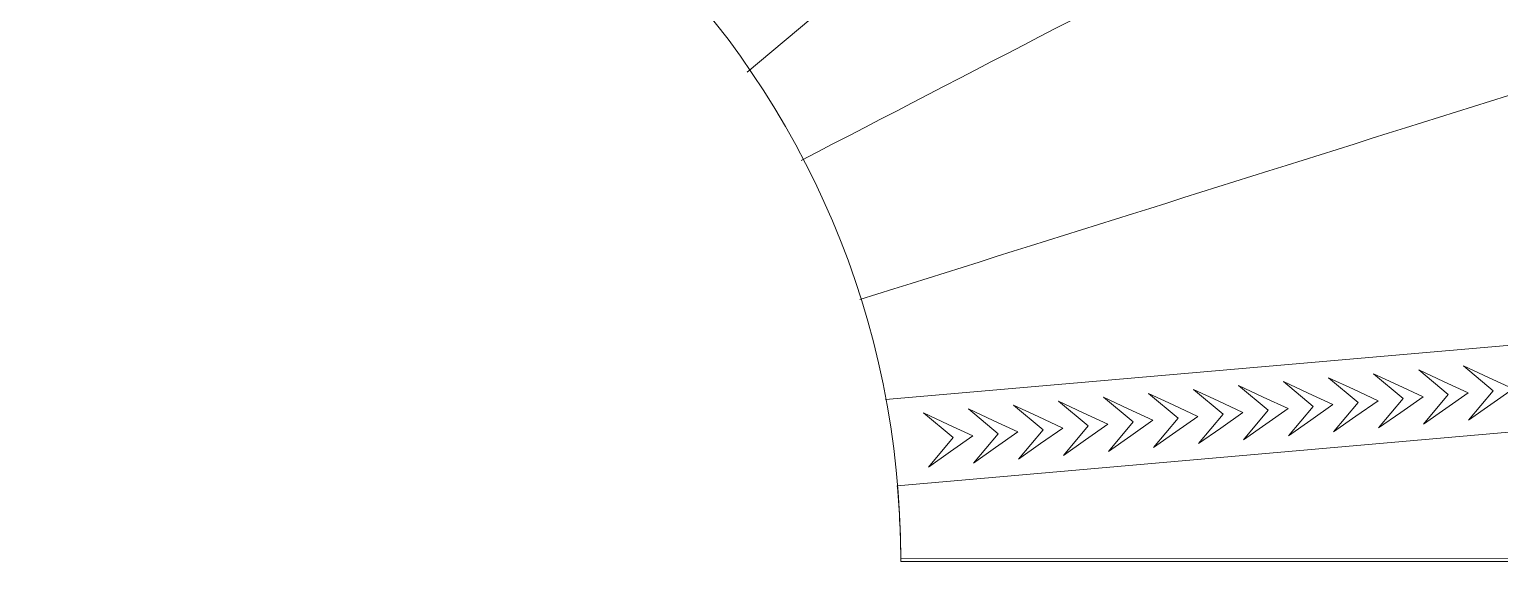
# Model space of a CAD drawing. Header units: inches. Extents: x -151 to 18, y -59 to 24.
# Drawn here: x -137.72 to -130.92, y -51.39 to -48.92 of the extents above; entities that cross this region are included whole.
import ezdxf

# ---------------------------------------------------------------- set-up
doc = ezdxf.new("R2010")
doc.units = ezdxf.units.IN
doc.header["$MEASUREMENT"] = 0
doc.layers.add('Layer 1', color=7, linetype='Continuous')

msp = doc.modelspace()

# ---------------------------------------------------------------- linework, layer by layer
at = {"layer": 'Layer 1', "color": 1, "lineweight": 9}
for points, knots in [([(-137.7157, -47.3529), (-139.9365, -47.3529), (-141.7369, -49.1533), (-141.7369, -51.3741), (-141.7369, -51.3741), (-141.7369, -51.3757), (-141.7369, -51.3774), (-141.7369, -51.379), (-141.7369, -51.379), (-141.7369, -51.379), (-146.9492, -51.3796), (-146.9492, -51.3796), (-146.9492, -51.3796), (-146.9492, -51.3796), (-151.357, -51.3802), (-151.357, -51.3802), (-151.357, -51.3802), (-151.357, -51.3802), (-151.3607, -51.3802), (-151.3607, -51.3802), (-151.3607, -51.3802), (-151.3607, -51.3782), (-151.3607, -51.3761), (-151.3607, -51.3741), (-151.3607, -51.3741), (-151.3607, -43.8433), (-145.2557, -37.7383), (-137.7249, -37.7383), (-137.7249, -37.7383), (-130.1955, -37.7383), (-124.0915, -43.8408), (-124.089, -51.3696), (-124.089, -51.3696), (-124.089, -51.3696), (-133.6945, -51.3741), (-133.6945, -51.3741), (-133.6945, -51.3741), (-133.6945, -49.1533), (-135.4948, -47.3529), (-137.7157, -47.3529)], [0, 0, 0, 0, 0.090909, 0.090909, 0.090909, 0.090909, 0.181818, 0.181818, 0.181818, 0.181818, 0.272727, 0.272727, 0.272727, 0.272727, 0.363636, 0.363636, 0.363636, 0.363636, 0.454545, 0.454545, 0.454545, 0.454545, 0.545455, 0.545455, 0.545455, 0.545455, 0.636364, 0.636364, 0.636364, 0.636364, 0.727273, 0.727273, 0.727273, 0.727273, 0.818182, 0.818182, 0.818182, 0.818182, 1, 1, 1, 1]), ([(-131.3707, -50.6312), (-131.3707, -50.6312), (-131.5071, -50.5167), (-131.5071, -50.5167), (-131.5071, -50.5167), (-131.5071, -50.5167), (-131.393, -50.5699), (-131.393, -50.5699), (-131.393, -50.5699), (-131.393, -50.5699), (-131.2788, -50.6232), (-131.2788, -50.6232), (-131.2788, -50.6232), (-131.2788, -50.6232), (-131.382, -50.6954), (-131.382, -50.6954), (-131.382, -50.6954), (-131.382, -50.6954), (-131.4852, -50.7676), (-131.4852, -50.7676), (-131.4852, -50.7676), (-131.4852, -50.7676), (-131.3707, -50.6312), (-131.3707, -50.6312)], [0, 0, 0, 0, 0.142857, 0.142857, 0.142857, 0.142857, 0.285714, 0.285714, 0.285714, 0.285714, 0.428571, 0.428571, 0.428571, 0.428571, 0.571429, 0.571429, 0.571429, 0.571429, 0.714286, 0.714286, 0.714286, 0.714286, 1, 1, 1, 1]), ([(-131.1625, -50.6131), (-131.1625, -50.6131), (-131.2989, -50.4986), (-131.2989, -50.4986), (-131.2989, -50.4986), (-131.2989, -50.4986), (-131.1848, -50.5518), (-131.1848, -50.5518), (-131.1848, -50.5518), (-131.1848, -50.5518), (-131.0706, -50.6051), (-131.0706, -50.6051), (-131.0706, -50.6051), (-131.0706, -50.6051), (-131.1738, -50.6773), (-131.1738, -50.6773), (-131.1738, -50.6773), (-131.1738, -50.6773), (-131.277, -50.7496), (-131.277, -50.7496), (-131.277, -50.7496), (-131.277, -50.7496), (-131.1625, -50.6131), (-131.1625, -50.6131)], [0, 0, 0, 0, 0.142857, 0.142857, 0.142857, 0.142857, 0.285714, 0.285714, 0.285714, 0.285714, 0.428571, 0.428571, 0.428571, 0.428571, 0.571429, 0.571429, 0.571429, 0.571429, 0.714286, 0.714286, 0.714286, 0.714286, 1, 1, 1, 1]), ([(-130.9543, -50.595), (-130.9543, -50.595), (-131.0908, -50.4805), (-131.0908, -50.4805), (-131.0908, -50.4805), (-131.0908, -50.4805), (-130.9766, -50.5337), (-130.9766, -50.5337), (-130.9766, -50.5337), (-130.9766, -50.5337), (-130.8625, -50.587), (-130.8625, -50.587), (-130.8625, -50.587), (-130.8625, -50.587), (-130.9656, -50.6592), (-130.9656, -50.6592), (-130.9656, -50.6592), (-130.9656, -50.6592), (-131.0688, -50.7315), (-131.0688, -50.7315), (-131.0688, -50.7315), (-131.0688, -50.7315), (-130.9543, -50.595), (-130.9543, -50.595)], [0, 0, 0, 0, 0.142857, 0.142857, 0.142857, 0.142857, 0.285714, 0.285714, 0.285714, 0.285714, 0.428571, 0.428571, 0.428571, 0.428571, 0.571429, 0.571429, 0.571429, 0.571429, 0.714286, 0.714286, 0.714286, 0.714286, 1, 1, 1, 1]), ([(-132.2034, -50.7036), (-132.2034, -50.7036), (-132.3398, -50.5891), (-132.3398, -50.5891), (-132.3398, -50.5891), (-132.3398, -50.5891), (-132.2257, -50.6424), (-132.2257, -50.6424), (-132.2257, -50.6424), (-132.2257, -50.6424), (-132.1115, -50.6956), (-132.1115, -50.6956), (-132.1115, -50.6956), (-132.1115, -50.6956), (-132.2147, -50.7678), (-132.2147, -50.7678), (-132.2147, -50.7678), (-132.2147, -50.7678), (-132.3178, -50.84), (-132.3178, -50.84), (-132.3178, -50.84), (-132.3178, -50.84), (-132.2034, -50.7036), (-132.2034, -50.7036)], [0, 0, 0, 0, 0.142857, 0.142857, 0.142857, 0.142857, 0.285714, 0.285714, 0.285714, 0.285714, 0.428571, 0.428571, 0.428571, 0.428571, 0.571429, 0.571429, 0.571429, 0.571429, 0.714286, 0.714286, 0.714286, 0.714286, 1, 1, 1, 1]), ([(-131.9952, -50.6855), (-131.9952, -50.6855), (-132.1316, -50.571), (-132.1316, -50.571), (-132.1316, -50.571), (-132.1316, -50.571), (-132.0175, -50.6243), (-132.0175, -50.6243), (-132.0175, -50.6243), (-132.0175, -50.6243), (-131.9033, -50.6775), (-131.9033, -50.6775), (-131.9033, -50.6775), (-131.9033, -50.6775), (-132.0065, -50.7497), (-132.0065, -50.7497), (-132.0065, -50.7497), (-132.0065, -50.7497), (-132.1097, -50.8219), (-132.1097, -50.8219), (-132.1097, -50.8219), (-132.1097, -50.8219), (-131.9952, -50.6855), (-131.9952, -50.6855)], [0, 0, 0, 0, 0.142857, 0.142857, 0.142857, 0.142857, 0.285714, 0.285714, 0.285714, 0.285714, 0.428571, 0.428571, 0.428571, 0.428571, 0.571429, 0.571429, 0.571429, 0.571429, 0.714286, 0.714286, 0.714286, 0.714286, 1, 1, 1, 1]), ([(-131.787, -50.6674), (-131.787, -50.6674), (-131.9235, -50.5529), (-131.9235, -50.5529), (-131.9235, -50.5529), (-131.9235, -50.5529), (-131.8093, -50.6061), (-131.8093, -50.6061), (-131.8093, -50.6061), (-131.8093, -50.6061), (-131.6952, -50.6594), (-131.6952, -50.6594), (-131.6952, -50.6594), (-131.6952, -50.6594), (-131.7983, -50.7316), (-131.7983, -50.7316), (-131.7983, -50.7316), (-131.7983, -50.7316), (-131.9015, -50.8039), (-131.9015, -50.8039), (-131.9015, -50.8039), (-131.9015, -50.8039), (-131.787, -50.6674), (-131.787, -50.6674)], [0, 0, 0, 0, 0.142857, 0.142857, 0.142857, 0.142857, 0.285714, 0.285714, 0.285714, 0.285714, 0.428571, 0.428571, 0.428571, 0.428571, 0.571429, 0.571429, 0.571429, 0.571429, 0.714286, 0.714286, 0.714286, 0.714286, 1, 1, 1, 1]), ([(-131.5788, -50.6493), (-131.5788, -50.6493), (-131.7153, -50.5348), (-131.7153, -50.5348), (-131.7153, -50.5348), (-131.7153, -50.5348), (-131.6011, -50.588), (-131.6011, -50.588), (-131.6011, -50.588), (-131.6011, -50.588), (-131.487, -50.6413), (-131.487, -50.6413), (-131.487, -50.6413), (-131.487, -50.6413), (-131.5902, -50.7135), (-131.5902, -50.7135), (-131.5902, -50.7135), (-131.5902, -50.7135), (-131.6933, -50.7857), (-131.6933, -50.7857), (-131.6933, -50.7857), (-131.6933, -50.7857), (-131.5788, -50.6493), (-131.5788, -50.6493)], [0, 0, 0, 0, 0.142857, 0.142857, 0.142857, 0.142857, 0.285714, 0.285714, 0.285714, 0.285714, 0.428571, 0.428571, 0.428571, 0.428571, 0.571429, 0.571429, 0.571429, 0.571429, 0.714286, 0.714286, 0.714286, 0.714286, 1, 1, 1, 1]), ([(-133.036, -50.776), (-133.036, -50.776), (-133.1725, -50.6615), (-133.1725, -50.6615), (-133.1725, -50.6615), (-133.1725, -50.6615), (-133.0583, -50.7148), (-133.0583, -50.7148), (-133.0583, -50.7148), (-133.0583, -50.7148), (-132.9442, -50.768), (-132.9442, -50.768), (-132.9442, -50.768), (-132.9442, -50.768), (-133.0474, -50.8402), (-133.0474, -50.8402), (-133.0474, -50.8402), (-133.0474, -50.8402), (-133.1505, -50.9125), (-133.1505, -50.9125), (-133.1505, -50.9125), (-133.1505, -50.9125), (-133.036, -50.776), (-133.036, -50.776)], [0, 0, 0, 0, 0.142857, 0.142857, 0.142857, 0.142857, 0.285714, 0.285714, 0.285714, 0.285714, 0.428571, 0.428571, 0.428571, 0.428571, 0.571429, 0.571429, 0.571429, 0.571429, 0.714286, 0.714286, 0.714286, 0.714286, 1, 1, 1, 1]), ([(-132.8279, -50.7579), (-132.8279, -50.7579), (-132.9643, -50.6434), (-132.9643, -50.6434), (-132.9643, -50.6434), (-132.9643, -50.6434), (-132.8502, -50.6967), (-132.8502, -50.6967), (-132.8502, -50.6967), (-132.8502, -50.6967), (-132.736, -50.7499), (-132.736, -50.7499), (-132.736, -50.7499), (-132.736, -50.7499), (-132.8392, -50.8221), (-132.8392, -50.8221), (-132.8392, -50.8221), (-132.8392, -50.8221), (-132.9424, -50.8944), (-132.9424, -50.8944), (-132.9424, -50.8944), (-132.9424, -50.8944), (-132.8279, -50.7579), (-132.8279, -50.7579)], [0, 0, 0, 0, 0.142857, 0.142857, 0.142857, 0.142857, 0.285714, 0.285714, 0.285714, 0.285714, 0.428571, 0.428571, 0.428571, 0.428571, 0.571429, 0.571429, 0.571429, 0.571429, 0.714286, 0.714286, 0.714286, 0.714286, 1, 1, 1, 1]), ([(-132.6197, -50.7398), (-132.6197, -50.7398), (-132.7561, -50.6253), (-132.7561, -50.6253), (-132.7561, -50.6253), (-132.7561, -50.6253), (-132.642, -50.6786), (-132.642, -50.6786), (-132.642, -50.6786), (-132.642, -50.6786), (-132.5279, -50.7318), (-132.5279, -50.7318), (-132.5279, -50.7318), (-132.5279, -50.7318), (-132.631, -50.804), (-132.631, -50.804), (-132.631, -50.804), (-132.631, -50.804), (-132.7342, -50.8762), (-132.7342, -50.8762), (-132.7342, -50.8762), (-132.7342, -50.8762), (-132.6197, -50.7398), (-132.6197, -50.7398)], [0, 0, 0, 0, 0.142857, 0.142857, 0.142857, 0.142857, 0.285714, 0.285714, 0.285714, 0.285714, 0.428571, 0.428571, 0.428571, 0.428571, 0.571429, 0.571429, 0.571429, 0.571429, 0.714286, 0.714286, 0.714286, 0.714286, 1, 1, 1, 1]), ([(-132.4115, -50.7217), (-132.4115, -50.7217), (-132.548, -50.6072), (-132.548, -50.6072), (-132.548, -50.6072), (-132.548, -50.6072), (-132.4338, -50.6605), (-132.4338, -50.6605), (-132.4338, -50.6605), (-132.4338, -50.6605), (-132.3197, -50.7137), (-132.3197, -50.7137), (-132.3197, -50.7137), (-132.3197, -50.7137), (-132.4229, -50.7859), (-132.4229, -50.7859), (-132.4229, -50.7859), (-132.4229, -50.7859), (-132.526, -50.8581), (-132.526, -50.8581), (-132.526, -50.8581), (-132.526, -50.8581), (-132.4115, -50.7217), (-132.4115, -50.7217)], [0, 0, 0, 0, 0.142857, 0.142857, 0.142857, 0.142857, 0.285714, 0.285714, 0.285714, 0.285714, 0.428571, 0.428571, 0.428571, 0.428571, 0.571429, 0.571429, 0.571429, 0.571429, 0.714286, 0.714286, 0.714286, 0.714286, 1, 1, 1, 1]), ([(-133.5669, -50.9487), (-133.5669, -50.9487), (-133.4524, -50.8122), (-133.4524, -50.8122), (-133.4524, -50.8122), (-133.4524, -50.8122), (-133.5888, -50.6977), (-133.5888, -50.6977), (-133.5888, -50.6977), (-133.5888, -50.6977), (-133.4747, -50.751), (-133.4747, -50.751), (-133.4747, -50.751), (-133.4747, -50.751), (-133.3606, -50.8042), (-133.3606, -50.8042), (-133.3606, -50.8042), (-133.3606, -50.8042), (-133.4637, -50.8764), (-133.4637, -50.8764), (-133.4637, -50.8764), (-133.4637, -50.8764), (-133.5669, -50.9487), (-133.5669, -50.9487)], [0, 0, 0, 0, 0.142857, 0.142857, 0.142857, 0.142857, 0.285714, 0.285714, 0.285714, 0.285714, 0.428571, 0.428571, 0.428571, 0.428571, 0.571429, 0.571429, 0.571429, 0.571429, 0.714286, 0.714286, 0.714286, 0.714286, 1, 1, 1, 1]), ([(-133.2442, -50.7941), (-133.2442, -50.7941), (-133.3807, -50.6796), (-133.3807, -50.6796), (-133.3807, -50.6796), (-133.3807, -50.6796), (-133.2665, -50.7329), (-133.2665, -50.7329), (-133.2665, -50.7329), (-133.2665, -50.7329), (-133.1524, -50.7861), (-133.1524, -50.7861), (-133.1524, -50.7861), (-133.1524, -50.7861), (-133.2555, -50.8583), (-133.2555, -50.8583), (-133.2555, -50.8583), (-133.2555, -50.8583), (-133.3587, -50.9306), (-133.3587, -50.9306), (-133.3587, -50.9306), (-133.3587, -50.9306), (-133.2442, -50.7941), (-133.2442, -50.7941)], [0, 0, 0, 0, 0.142857, 0.142857, 0.142857, 0.142857, 0.285714, 0.285714, 0.285714, 0.285714, 0.428571, 0.428571, 0.428571, 0.428571, 0.571429, 0.571429, 0.571429, 0.571429, 0.714286, 0.714286, 0.714286, 0.714286, 1, 1, 1, 1])]:
    msp.add_open_spline(points, degree=3, knots=knots, dxfattribs=at)
at = {"layer": 'Layer 1', "color": 3, "lineweight": 9}
for points in [[(-130.6514, -45.9729), (-130.6514, -45.9729), (-134.4054, -49.1211), (-134.4054, -49.1211)], [(-133.7657, -50.636), (-133.7657, -50.636), (-125.9382, -49.9557), (-125.9382, -49.9557)]]:
    msp.add_open_spline(points, degree=3, dxfattribs=at)
for points, knots in [([(-134.155, -49.529), (-132.5886, -48.7154), (-131.0233, -47.9031), (-129.4569, -47.0896), (-129.4569, -47.0896), (-129.2089, -47.2792), (-128.962, -47.4688), (-128.7152, -47.6585), (-128.7152, -47.6585), (-128.7556, -47.967), (-128.796, -48.2756), (-128.8375, -48.5842), (-128.8375, -48.5842), (-130.5195, -49.1138), (-132.2015, -49.6434), (-133.8835, -50.173)], [0, 0, 0, 0, 0.2, 0.2, 0.2, 0.2, 0.4, 0.4, 0.4, 0.4, 0.6, 0.6, 0.6, 0.6, 1, 1, 1, 1]), ([(-125.8905, -50.3493), (-125.8905, -50.3493), (-133.7107, -51.0359), (-133.7107, -51.0359), (-133.7107, -51.0359), (-133.7105, -51.0376), (-133.7104, -51.0393), (-133.7102, -51.041), (-133.7102, -51.041), (-133.7001, -51.1542), (-133.6945, -51.2697), (-133.6945, -51.3863), (-133.6945, -51.3863), (-133.6945, -51.3863), (-124.117, -51.3855), (-124.117, -51.3855), (-124.117, -51.3855), (-124.117, -51.3855), (-124.0911, -51.3855), (-124.0911, -51.3855), (-124.0911, -51.3855), (-124.0912, -50.9847), (-124.1086, -50.5879), (-124.1426, -50.1959), (-124.1426, -50.1959), (-124.1426, -50.1959), (-125.8905, -50.3493), (-125.8905, -50.3493)], [0, 0, 0, 0, 0.125, 0.125, 0.125, 0.125, 0.25, 0.25, 0.25, 0.25, 0.375, 0.375, 0.375, 0.375, 0.5, 0.5, 0.5, 0.5, 0.625, 0.625, 0.625, 0.625, 0.75, 0.75, 0.75, 0.75, 1, 1, 1, 1])]:
    msp.add_open_spline(points, degree=3, knots=knots, dxfattribs=at)

doc.saveas('drawing.dxf')
